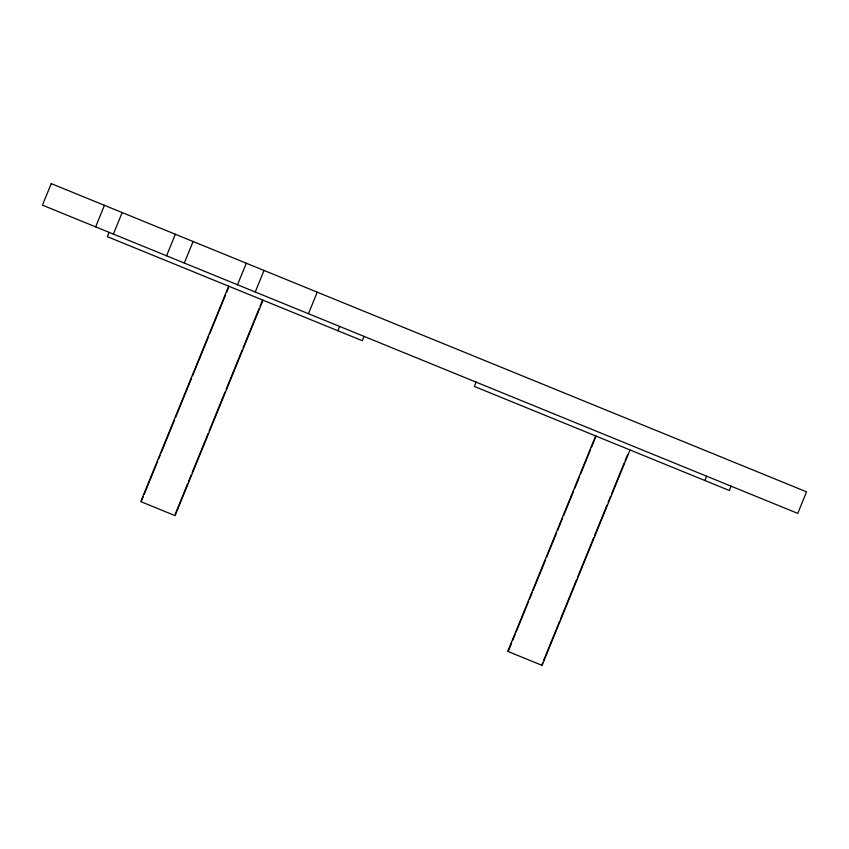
<?xml version="1.0" encoding="UTF-8"?>
<svg xmlns="http://www.w3.org/2000/svg" width="849" height="849" viewBox="0 0 849 849"><rect width="100%" height="100%" fill="white"/><g stroke="black" fill="none" stroke-linecap="round" stroke-linejoin="round"><path stroke-width="1.27" d="M95.65 226.863L104.438 205.32M109.118 232.361L107.356 236.669L362.343 340.725L364.104 336.416M113.384 234.101L122.171 212.558M166.574 255.814L175.372 234.271M184.307 263.052L193.105 241.509M228.657 286.177L140.743 501.6L175.106 515.619L263.02 300.196M141.677 500.549L143.173 496.877M144.181 494.436L157.659 461.389M158.657 458.938L160.164 455.266M161.161 452.814L174.65 419.767M175.647 417.315L191.63 378.155M192.627 375.704L208.61 336.533M209.607 334.082L225.601 294.921M226.598 292.47L228.593 287.578M237.508 284.755L246.306 263.211M255.241 291.992L264.028 270.449M175.17 514.218L187.661 483.622M188.658 481.171L191.152 475.047M192.15 472.606L208.143 433.436M209.141 430.984L225.123 391.813M226.121 389.373L242.103 350.202M243.101 347.75L259.083 308.59M260.091 306.139L262.585 300.015M308.442 313.706L317.229 292.162M337.881 330.749L339.642 326.441M476.098 382.124L474.347 386.433L729.333 490.499L731.095 486.19M595.648 435.94L507.734 651.363L542.097 665.383L630.011 449.959M508.169 651.544L511.66 642.98M512.669 640.528L515.163 634.405M516.16 631.964L528.651 601.357M529.649 598.906L532.143 592.793M533.14 590.342L545.631 559.746M546.629 557.294L556.626 532.811M557.623 530.36L562.611 518.123M563.609 515.672L573.606 491.2M574.603 488.748L579.602 476.512M580.599 474.06L590.586 449.577M591.583 447.126L596.083 436.11M541.662 665.213L542.66 662.761M543.657 660.31L559.64 621.15M560.637 618.698L576.63 579.527M577.628 577.076L593.61 537.916M594.608 535.464L607.099 504.868M608.096 502.417L610.59 496.294M611.588 493.842L624.079 463.246M625.076 460.795L627.581 454.682M704.872 480.513L706.633 476.204M51.237 183.617L42.45 205.15L797.763 513.39L806.55 491.847L51.237 183.617"/></g></svg>
